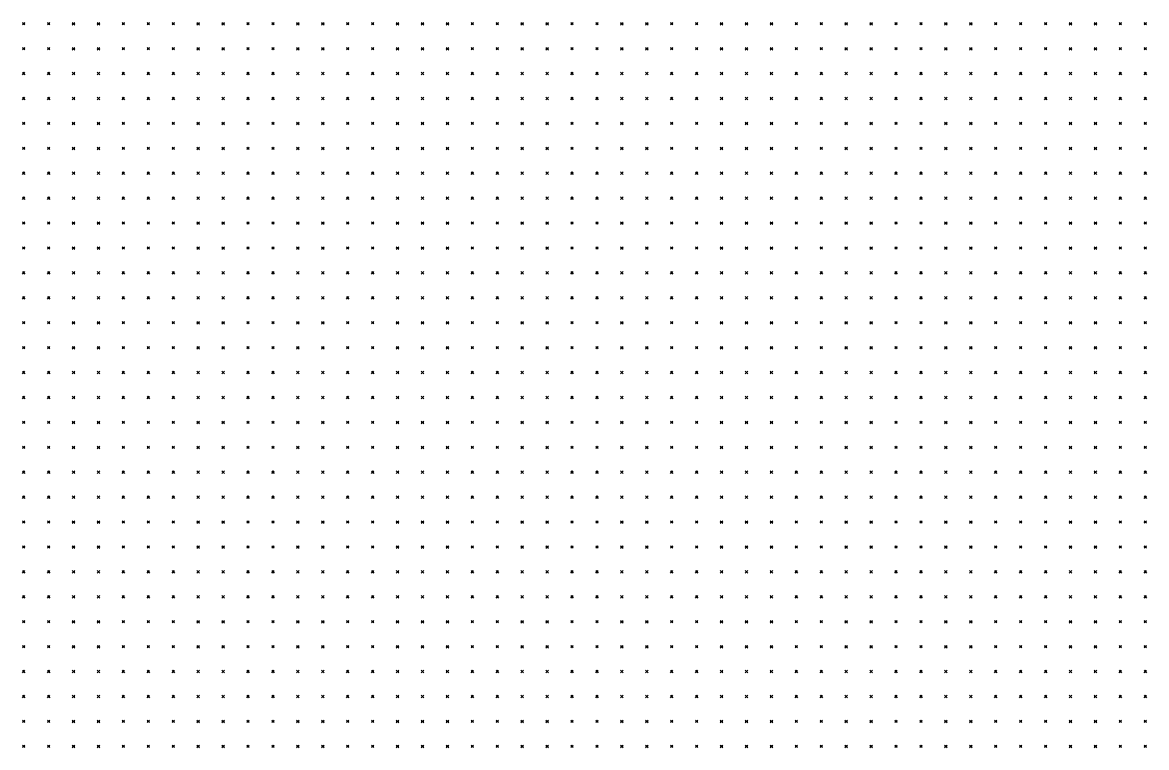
# Model space of a CAD drawing. Header units: metres. Extents: x 441556 to 446409, y 432338 to 461058.
# Drawn here: x 443820.1 to 443955.3, y 446291 to 446378.3 of the extents above; entities that cross this region are included whole.
import ezdxf

# ---------------------------------------------------------------- set-up
doc = ezdxf.new("R2010")
doc.units = ezdxf.units.M
doc.header["$MEASUREMENT"] = 0
doc.header["$PDMODE"] = 35
doc.header["$PDSIZE"] = 0.15
doc.layers.add('DTM-NOK-RevN_POINTS', color=91, linetype='Continuous')

msp = doc.modelspace()

# ---------------------------------------------------------------- linework, layer by layer
at = {"layer": 'DTM-NOK-RevN_POINTS'}
for p in [(443820.218, 446378.149, 419.275), (443823.217, 446378.149, 419.876), (443826.217, 446378.149, 420.494), (443829.216, 446378.149, 421.266), (443832.215, 446378.149, 421.895), (443835.215, 446378.149, 422.546), (443838.214, 446378.149, 422.993), (443841.213, 446378.149, 423.577), (443844.213, 446378.149, 423.983), (443847.212, 446378.149, 424.706), (443850.212, 446378.149, 425.341), (443853.211, 446378.149, 426.002), (443856.21, 446378.149, 426.528), (443859.21, 446378.149, 427.079), (443862.209, 446378.149, 427.739), (443865.208, 446378.149, 428.208), (443868.208, 446378.149, 428.601), (443871.207, 446378.149, 429.131), (443874.206, 446378.149, 429.66), (443877.206, 446378.149, 430.343), (443880.205, 446378.149, 430.995), (443883.205, 446378.149, 431.824), (443886.204, 446378.149, 432.642), (443889.203, 446378.149, 433.262), (443892.203, 446378.149, 434.058), (443895.202, 446378.149, 434.66), (443898.201, 446378.149, 434.997), (443901.201, 446378.149, 434.815), (443904.2, 446378.149, 434.221), (443907.199, 446378.149, 434.217), (443910.199, 446378.149, 434.189), (443913.198, 446378.149, 433.815), (443916.197, 446378.149, 433.076), (443919.197, 446378.149, 432.798), (443922.196, 446378.149, 432.488), (443925.196, 446378.149, 432.164), (443928.195, 446378.149, 432.197), (443931.194, 446378.149, 432.403), (443934.194, 446378.149, 432.625), (443937.193, 446378.149, 432.945), (443940.192, 446378.149, 433.531), (443943.192, 446378.149, 433.834), (443946.191, 446378.149, 434.161), (443949.19, 446378.149, 434.576), (443952.19, 446378.149, 435.113), (443955.189, 446378.149, 434.684), (443820.218, 446375.15, 420.628), (443823.217, 446375.15, 421.375), (443826.217, 446375.15, 422.017), (443829.216, 446375.15, 422.824), (443832.215, 446375.15, 423.499), (443835.215, 446375.15, 424.013), (443838.214, 446375.15, 424.537), (443841.213, 446375.15, 425.187), (443844.213, 446375.15, 425.601), (443847.212, 446375.15, 426.195), (443850.212, 446375.15, 426.894), (443853.211, 446375.15, 427.574), (443856.21, 446375.15, 428.24), (443859.21, 446375.15, 428.755), (443862.209, 446375.15, 429.288), (443865.208, 446375.15, 429.806), (443868.208, 446375.15, 430.245), (443871.207, 446375.15, 430.769), (443874.206, 446375.15, 431.116), (443877.206, 446375.15, 431.769), (443880.205, 446375.15, 432.406), (443883.205, 446375.15, 433.215), (443886.204, 446375.15, 434.182), (443889.203, 446375.15, 434.943), (443892.203, 446375.15, 435.675), (443895.202, 446375.15, 436.195), (443898.201, 446375.15, 436.421), (443901.201, 446375.15, 436.426), (443904.2, 446375.15, 436.108), (443907.199, 446375.15, 435.816), (443910.199, 446375.15, 435.736), (443913.198, 446375.15, 435.558), (443916.197, 446375.15, 434.94), (443919.197, 446375.15, 434.493), (443922.196, 446375.15, 434.112), (443925.196, 446375.15, 433.767), (443928.195, 446375.15, 433.571), (443931.194, 446375.15, 433.617), (443934.194, 446375.15, 433.793), (443937.193, 446375.15, 434.165), (443940.192, 446375.15, 434.611), (443943.192, 446375.15, 435.158), (443946.191, 446375.15, 435.533), (443949.19, 446375.15, 436.095), (443952.19, 446375.15, 436), (443955.189, 446375.15, 435.587), (443820.218, 446372.151, 422.292), (443823.217, 446372.151, 423.101), (443826.217, 446372.151, 423.635), (443829.216, 446372.151, 424.422), (443832.215, 446372.151, 425.074), (443835.215, 446372.151, 425.854), (443838.214, 446372.151, 426.429), (443841.213, 446372.151, 426.834), (443844.213, 446372.151, 427.361), (443847.212, 446372.151, 427.712), (443850.212, 446372.151, 428.522), (443853.211, 446372.151, 429.168), (443856.21, 446372.151, 429.868), (443859.21, 446372.151, 430.364), (443862.209, 446372.151, 431.149), (443865.208, 446372.151, 431.48), (443868.208, 446372.151, 431.978), (443871.207, 446372.151, 432.413), (443874.206, 446372.151, 432.651), (443877.206, 446372.151, 433.342), (443880.205, 446372.151, 433.949), (443883.205, 446372.151, 434.698), (443886.204, 446372.151, 435.721), (443889.203, 446372.151, 436.343), (443892.203, 446372.151, 437.246), (443895.202, 446372.151, 437.586), (443898.201, 446372.151, 437.985), (443901.201, 446372.151, 437.637), (443904.2, 446372.151, 437.932), (443907.199, 446372.151, 437.579), (443910.199, 446372.151, 437.317), (443913.198, 446372.151, 437.184), (443916.197, 446372.151, 436.799), (443919.197, 446372.151, 436.204), (443922.196, 446372.151, 435.677), (443925.196, 446372.151, 435.238), (443928.195, 446372.151, 434.861), (443931.194, 446372.151, 434.916), (443934.194, 446372.151, 435.076), (443937.193, 446372.151, 435.501), (443940.192, 446372.151, 435.89), (443943.192, 446372.151, 436.377), (443946.191, 446372.151, 436.791), (443949.19, 446372.151, 436.869), (443952.19, 446372.151, 436.532), (443955.189, 446372.151, 437.094), (443820.218, 446369.151, 423.8), (443823.217, 446369.151, 424.558), (443826.217, 446369.151, 425.266), (443829.216, 446369.151, 426.123), (443832.215, 446369.151, 426.752), (443835.215, 446369.151, 427.374), (443838.214, 446369.151, 427.971), (443841.213, 446369.151, 428.337), (443844.213, 446369.151, 428.893), (443847.212, 446369.151, 429.46), (443850.212, 446369.151, 430.122), (443853.211, 446369.151, 430.878), (443856.21, 446369.151, 431.574), (443859.21, 446369.151, 432.192), (443862.209, 446369.151, 432.712), (443865.208, 446369.151, 433.247), (443868.208, 446369.151, 433.671), (443871.207, 446369.151, 434.016), (443874.206, 446369.151, 434.395), (443877.206, 446369.151, 434.813), (443880.205, 446369.151, 435.348), (443883.205, 446369.151, 436.043), (443886.204, 446369.151, 436.962), (443889.203, 446369.151, 437.805), (443892.203, 446369.151, 438.408), (443895.202, 446369.151, 438.88), (443898.201, 446369.151, 439.192), (443901.201, 446369.151, 439.108), (443904.2, 446369.151, 439.261), (443907.199, 446369.151, 439.062), (443910.199, 446369.151, 438.876), (443913.198, 446369.151, 438.615), (443916.197, 446369.151, 438.301), (443919.197, 446369.151, 437.8), (443922.196, 446369.151, 437.297), (443925.196, 446369.151, 436.858), (443928.195, 446369.151, 436.425), (443931.194, 446369.151, 436.368), (443934.194, 446369.151, 436.509), (443937.193, 446369.151, 436.854), (443940.192, 446369.151, 437.189), (443943.192, 446369.151, 437.545), (443946.191, 446369.151, 437.909), (443949.19, 446369.151, 437.59), (443952.19, 446369.151, 437.888), (443955.189, 446369.151, 438.435), (443820.218, 446366.152, 425.436), (443823.217, 446366.152, 426.196), (443826.217, 446366.152, 426.827), (443829.216, 446366.152, 427.753), (443832.215, 446366.152, 428.47), (443835.215, 446366.152, 429.148), (443838.214, 446366.152, 429.602), (443841.213, 446366.152, 430.145), (443844.213, 446366.152, 430.64), (443847.212, 446366.152, 431.297), (443850.212, 446366.152, 431.898), (443853.211, 446366.152, 432.595), (443856.21, 446366.152, 433.201), (443859.21, 446366.152, 433.959), (443862.209, 446366.152, 434.514), (443865.208, 446366.152, 434.934), (443868.208, 446366.152, 435.37), (443871.207, 446366.152, 435.667), (443874.206, 446366.152, 435.997), (443877.206, 446366.152, 436.299), (443880.205, 446366.152, 436.801), (443883.205, 446366.152, 437.429), (443886.204, 446366.152, 438.229), (443889.203, 446366.152, 439.096), (443892.203, 446366.152, 439.737), (443895.202, 446366.152, 440.093), (443898.201, 446366.152, 440.524), (443901.201, 446366.152, 440.65), (443904.2, 446366.152, 440.76), (443907.199, 446366.152, 440.508), (443910.199, 446366.152, 440.342), (443913.198, 446366.152, 440.025), (443916.197, 446366.152, 439.707), (443919.197, 446366.152, 439.212), (443922.196, 446366.152, 438.717), (443925.196, 446366.152, 438.275), (443928.195, 446366.152, 437.983), (443931.194, 446366.152, 437.822), (443934.194, 446366.152, 437.928), (443937.193, 446366.152, 438.043), (443940.192, 446366.152, 438.352), (443943.192, 446366.152, 438.998), (443946.191, 446366.152, 438.701), (443949.19, 446366.152, 438.966), (443952.19, 446366.152, 439.462), (443955.189, 446366.152, 439.333), (443820.218, 446363.152, 427.004), (443823.217, 446363.152, 427.909), (443826.217, 446363.152, 428.556), (443829.216, 446363.152, 429.452), (443832.215, 446363.152, 430.042), (443835.215, 446363.152, 430.752), (443838.214, 446363.152, 431.254), (443841.213, 446363.152, 431.829), (443844.213, 446363.152, 432.303), (443847.212, 446363.152, 432.979), (443850.212, 446363.152, 433.505), (443853.211, 446363.152, 434.112), (443856.21, 446363.152, 434.878), (443859.21, 446363.152, 435.545), (443862.209, 446363.152, 436.016), (443865.208, 446363.152, 436.404), (443868.208, 446363.152, 436.854), (443871.207, 446363.152, 437.288), (443874.206, 446363.152, 437.536), (443877.206, 446363.152, 438.129), (443880.205, 446363.152, 438.468), (443883.205, 446363.152, 439.026), (443886.204, 446363.152, 439.632), (443889.203, 446363.152, 440.267), (443892.203, 446363.152, 441.068), (443895.202, 446363.152, 441.655), (443898.201, 446363.152, 441.963), (443901.201, 446363.152, 441.992), (443904.2, 446363.152, 442.051), (443907.199, 446363.152, 442.06), (443910.199, 446363.152, 441.813), (443913.198, 446363.152, 441.457), (443916.197, 446363.152, 441.196), (443919.197, 446363.152, 440.73), (443922.196, 446363.152, 440.239), (443925.196, 446363.152, 439.738), (443928.195, 446363.152, 439.492), (443931.194, 446363.152, 439.365), (443934.194, 446363.152, 439.274), (443937.193, 446363.152, 439.362), (443940.192, 446363.152, 439.756), (443943.192, 446363.152, 439.846), (443946.191, 446363.152, 439.59), (443949.19, 446363.152, 440.525), (443952.19, 446363.152, 440.57), (443955.189, 446363.152, 440.234), (443820.218, 446360.153, 428.665), (443823.217, 446360.153, 429.516), (443826.217, 446360.153, 430.181), (443829.216, 446360.153, 431.024), (443832.215, 446360.153, 431.753), (443835.215, 446360.153, 432.436), (443838.214, 446360.153, 432.991), (443841.213, 446360.153, 433.526), (443844.213, 446360.153, 433.911), (443847.212, 446360.153, 434.582), (443850.212, 446360.153, 435.157), (443853.211, 446360.153, 435.844), (443856.21, 446360.153, 436.603), (443859.21, 446360.153, 437.218), (443862.209, 446360.153, 437.785), (443865.208, 446360.153, 438.099), (443868.208, 446360.153, 438.442), (443871.207, 446360.153, 438.725), (443874.206, 446360.153, 439.125), (443877.206, 446360.153, 439.517), (443880.205, 446360.153, 439.803), (443883.205, 446360.153, 440.346), (443886.204, 446360.153, 440.923), (443889.203, 446360.153, 441.649), (443892.203, 446360.153, 442.269), (443895.202, 446360.153, 442.933), (443898.201, 446360.153, 443.194), (443901.201, 446360.153, 443.456), (443904.2, 446360.153, 443.489), (443907.199, 446360.153, 443.421), (443910.199, 446360.153, 443.342), (443913.198, 446360.153, 442.932), (443916.197, 446360.153, 442.48), (443919.197, 446360.153, 442.037), (443922.196, 446360.153, 441.575), (443925.196, 446360.153, 441.127), (443928.195, 446360.153, 440.939), (443931.194, 446360.153, 440.732), (443934.194, 446360.153, 440.655), (443937.193, 446360.153, 440.793), (443940.192, 446360.153, 440.717), (443943.192, 446360.153, 440.516), (443946.191, 446360.153, 441.057), (443949.19, 446360.153, 441.476), (443952.19, 446360.153, 441.329), (443955.189, 446360.153, 440.813), (443820.218, 446357.154, 430.344), (443823.217, 446357.154, 431.046), (443826.217, 446357.154, 431.934), (443829.216, 446357.154, 432.725), (443832.215, 446357.154, 433.427), (443835.215, 446357.154, 434.186), (443838.214, 446357.154, 434.849), (443841.213, 446357.154, 435.196), (443844.213, 446357.154, 435.75), (443847.212, 446357.154, 436.353), (443850.212, 446357.154, 436.932), (443853.211, 446357.154, 437.679), (443856.21, 446357.154, 438.436), (443859.21, 446357.154, 439.036), (443862.209, 446357.154, 439.714), (443865.208, 446357.154, 439.967), (443868.208, 446357.154, 440.21), (443871.207, 446357.154, 440.613), (443874.206, 446357.154, 440.933), (443877.206, 446357.154, 440.973), (443880.205, 446357.154, 441.301), (443883.205, 446357.154, 441.871), (443886.204, 446357.154, 442.438), (443889.203, 446357.154, 443.136), (443892.203, 446357.154, 443.859), (443895.202, 446357.154, 444.262), (443898.201, 446357.154, 444.451), (443901.201, 446357.154, 444.903), (443904.2, 446357.154, 445.133), (443907.199, 446357.154, 444.991), (443910.199, 446357.154, 444.799), (443913.198, 446357.154, 444.469), (443916.197, 446357.154, 443.987), (443919.197, 446357.154, 443.414), (443922.196, 446357.154, 443.041), (443925.196, 446357.154, 442.8), (443928.195, 446357.154, 442.448), (443931.194, 446357.154, 442.269), (443934.194, 446357.154, 442.341), (443937.193, 446357.154, 442.159), (443940.192, 446357.154, 441.722), (443943.192, 446357.154, 442.392), (443946.191, 446357.154, 442.515), (443949.19, 446357.154, 442.642), (443952.19, 446357.154, 442.318), (443955.189, 446357.154, 441.668), (443820.218, 446354.154, 431.797), (443823.217, 446354.154, 432.684), (443826.217, 446354.154, 433.627), (443829.216, 446354.154, 434.442), (443832.215, 446354.154, 435.281), (443835.215, 446354.154, 435.931), (443838.214, 446354.154, 436.517), (443841.213, 446354.154, 437.022), (443844.213, 446354.154, 437.531), (443847.212, 446354.154, 438.077), (443850.212, 446354.154, 438.779), (443853.211, 446354.154, 439.34), (443856.21, 446354.154, 440.019), (443859.21, 446354.154, 440.564), (443862.209, 446354.154, 441.094), (443865.208, 446354.154, 441.473), (443868.208, 446354.154, 441.788), (443871.207, 446354.154, 442.063), (443874.206, 446354.154, 442.23), (443877.206, 446354.154, 442.497), (443880.205, 446354.154, 442.854), (443883.205, 446354.154, 443.295), (443886.204, 446354.154, 444.004), (443889.203, 446354.154, 444.685), (443892.203, 446354.154, 445.268), (443895.202, 446354.154, 445.749), (443898.201, 446354.154, 446.113), (443901.201, 446354.154, 446.315), (443904.2, 446354.154, 446.335), (443907.199, 446354.154, 446.242), (443910.199, 446354.154, 446.195), (443913.198, 446354.154, 445.822), (443916.197, 446354.154, 445.408), (443919.197, 446354.154, 444.945), (443922.196, 446354.154, 444.697), (443925.196, 446354.154, 444.315), (443928.195, 446354.154, 444.156), (443931.194, 446354.154, 443.751), (443934.194, 446354.154, 443.281), (443937.193, 446354.154, 443.001), (443940.192, 446354.154, 443.432), (443943.192, 446354.154, 443.756), (443946.191, 446354.154, 443.894), (443949.19, 446354.154, 443.751), (443952.19, 446354.154, 443.09), (443955.189, 446354.154, 442.268), (443820.218, 446351.155, 433.228), (443823.217, 446351.155, 434.355), (443826.217, 446351.155, 435.303), (443829.216, 446351.155, 436.281), (443832.215, 446351.155, 437.149), (443835.215, 446351.155, 437.65), (443838.214, 446351.155, 438.278), (443841.213, 446351.155, 438.837), (443844.213, 446351.155, 439.467), (443847.212, 446351.155, 439.932), (443850.212, 446351.155, 440.526), (443853.211, 446351.155, 440.977), (443856.21, 446351.155, 441.71), (443859.21, 446351.155, 442.292), (443862.209, 446351.155, 442.63), (443865.208, 446351.155, 443.176), (443868.208, 446351.155, 443.414), (443871.207, 446351.155, 443.733), (443874.206, 446351.155, 443.811), (443877.206, 446351.155, 444.115), (443880.205, 446351.155, 444.458), (443883.205, 446351.155, 444.811), (443886.204, 446351.155, 445.681), (443889.203, 446351.155, 446.21), (443892.203, 446351.155, 446.589), (443895.202, 446351.155, 447.079), (443898.201, 446351.155, 447.604), (443901.201, 446351.155, 447.805), (443904.2, 446351.155, 447.803), (443907.199, 446351.155, 447.785), (443910.199, 446351.155, 447.595), (443913.198, 446351.155, 447.442), (443916.197, 446351.155, 447.109), (443919.197, 446351.155, 446.704), (443922.196, 446351.155, 446.14), (443925.196, 446351.155, 445.577), (443928.195, 446351.155, 444.854), (443931.194, 446351.155, 444.388), (443934.194, 446351.155, 444.476), (443937.193, 446351.155, 444.872), (443940.192, 446351.155, 445.123), (443943.192, 446351.155, 445.219), (443946.191, 446351.155, 445.048), (443949.19, 446351.155, 444.44), (443952.19, 446351.155, 443.856), (443955.189, 446351.155, 442.902), (443820.218, 446348.156, 434.6), (443823.217, 446348.156, 435.822), (443826.217, 446348.156, 436.886), (443829.216, 446348.156, 437.805), (443832.215, 446348.156, 438.765), (443835.215, 446348.156, 439.315), (443838.214, 446348.156, 439.929), (443841.213, 446348.156, 440.613), (443844.213, 446348.156, 441.167), (443847.212, 446348.156, 441.697), (443850.212, 446348.156, 442.096), (443853.211, 446348.156, 442.669), (443856.21, 446348.156, 443.211), (443859.21, 446348.156, 443.847), (443862.209, 446348.156, 444.33), (443865.208, 446348.156, 444.754), (443868.208, 446348.156, 444.913), (443871.207, 446348.156, 445.198), (443874.206, 446348.156, 445.295), (443877.206, 446348.156, 445.526), (443880.205, 446348.156, 445.835), (443883.205, 446348.156, 446.435), (443886.204, 446348.156, 447.013), (443889.203, 446348.156, 447.613), (443892.203, 446348.156, 448.023), (443895.202, 446348.156, 448.496), (443898.201, 446348.156, 448.946), (443901.201, 446348.156, 449.142), (443904.2, 446348.156, 449.287), (443907.199, 446348.156, 449.316), (443910.199, 446348.156, 449.03), (443913.198, 446348.156, 448.803), (443916.197, 446348.156, 448.123), (443919.197, 446348.156, 447.423), (443922.196, 446348.156, 446.92), (443925.196, 446348.156, 446.735), (443928.195, 446348.156, 446.42), (443931.194, 446348.156, 446.599), (443934.194, 446348.156, 446.705), (443937.193, 446348.156, 446.64), (443940.192, 446348.156, 446.609), (443943.192, 446348.156, 446.505), (443946.191, 446348.156, 445.987), (443949.19, 446348.156, 445.488), (443952.19, 446348.156, 444.689), (443955.189, 446348.156, 443.643), (443820.218, 446345.156, 435.915), (443823.217, 446345.156, 437.189), (443826.217, 446345.156, 438.271), (443829.216, 446345.156, 439.254), (443832.215, 446345.156, 440.104), (443835.215, 446345.156, 441.107), (443838.214, 446345.156, 441.691), (443841.213, 446345.156, 442.326), (443844.213, 446345.156, 442.821), (443847.212, 446345.156, 443.233), (443850.212, 446345.156, 443.62), (443853.211, 446345.156, 444.1), (443856.21, 446345.156, 444.685), (443859.21, 446345.156, 445.253), (443862.209, 446345.156, 445.807), (443865.208, 446345.156, 446.141), (443868.208, 446345.156, 446.265), (443871.207, 446345.156, 446.556), (443874.206, 446345.156, 446.648), (443877.206, 446345.156, 446.867), (443880.205, 446345.156, 447.33), (443883.205, 446345.156, 447.925), (443886.204, 446345.156, 448.363), (443889.203, 446345.156, 448.854), (443892.203, 446345.156, 449.319), (443895.202, 446345.156, 449.961), (443898.201, 446345.156, 450.162), (443901.201, 446345.156, 450.654), (443904.2, 446345.156, 450.841), (443907.199, 446345.156, 450.424), (443910.199, 446345.156, 450.003), (443913.198, 446345.156, 449.725), (443916.197, 446345.156, 449.671), (443919.197, 446345.156, 449.518), (443922.196, 446345.156, 449.089), (443925.196, 446345.156, 449.075), (443928.195, 446345.156, 448.64), (443931.194, 446345.156, 448.586), (443934.194, 446345.156, 448.436), (443937.193, 446345.156, 448.27), (443940.192, 446345.156, 448.058), (443943.192, 446345.156, 447.827), (443946.191, 446345.156, 447.132), (443949.19, 446345.156, 446.695), (443952.19, 446345.156, 445.593), (443955.189, 446345.156, 443.976), (443820.218, 446342.157, 437.208), (443823.217, 446342.157, 438.436), (443826.217, 446342.157, 439.726), (443829.216, 446342.157, 440.884), (443832.215, 446342.157, 441.637), (443835.215, 446342.157, 442.471), (443838.214, 446342.157, 443.378), (443841.213, 446342.157, 443.988), (443844.213, 446342.157, 444.406), (443847.212, 446342.157, 444.887), (443850.212, 446342.157, 445.21), (443853.211, 446342.157, 445.746), (443856.21, 446342.157, 446.301), (443859.21, 446342.157, 446.738), (443862.209, 446342.157, 447.174), (443865.208, 446342.157, 447.475), (443868.208, 446342.157, 447.787), (443871.207, 446342.157, 447.997), (443874.206, 446342.157, 448.02), (443877.206, 446342.157, 448.439), (443880.205, 446342.157, 448.793), (443883.205, 446342.157, 449.27), (443886.204, 446342.157, 449.863), (443889.203, 446342.157, 450.272), (443892.203, 446342.157, 450.831), (443895.202, 446342.157, 451.23), (443898.201, 446342.157, 451.678), (443901.201, 446342.157, 451.905), (443904.2, 446342.157, 451.575), (443907.199, 446342.157, 451.403), (443910.199, 446342.157, 451.904), (443913.198, 446342.157, 451.743), (443916.197, 446342.157, 451.504), (443919.197, 446342.157, 451.145), (443922.196, 446342.157, 450.816), (443925.196, 446342.157, 450.588), (443928.195, 446342.157, 450.346), (443931.194, 446342.157, 450.264), (443934.194, 446342.157, 450.089), (443937.193, 446342.157, 449.72), (443940.192, 446342.157, 449.506), (443943.192, 446342.157, 449.013), (443946.191, 446342.157, 448.185), (443949.19, 446342.157, 447.483), (443952.19, 446342.157, 446.43), (443955.189, 446342.157, 444.665), (443820.218, 446339.158, 438.186), (443823.217, 446339.158, 439.45), (443826.217, 446339.158, 440.893), (443829.216, 446339.158, 442.132), (443832.215, 446339.158, 443.063), (443835.215, 446339.158, 444.058), (443838.214, 446339.158, 444.818), (443841.213, 446339.158, 445.368), (443844.213, 446339.158, 445.886), (443847.212, 446339.158, 446.408), (443850.212, 446339.158, 446.834), (443853.211, 446339.158, 447.258), (443856.21, 446339.158, 447.811), (443859.21, 446339.158, 448.133), (443862.209, 446339.158, 448.525), (443865.208, 446339.158, 448.816), (443868.208, 446339.158, 449.087), (443871.207, 446339.158, 449.375), (443874.206, 446339.158, 449.606), (443877.206, 446339.158, 449.815), (443880.205, 446339.158, 450.226), (443883.205, 446339.158, 450.701), (443886.204, 446339.158, 451.31), (443889.203, 446339.158, 451.697), (443892.203, 446339.158, 452.322), (443895.202, 446339.158, 452.735), (443898.201, 446339.158, 452.767), (443901.201, 446339.158, 452.745), (443904.2, 446339.158, 453.095), (443907.199, 446339.158, 453.427), (443910.199, 446339.158, 453.487), (443913.198, 446339.158, 453.316), (443916.197, 446339.158, 452.952), (443919.197, 446339.158, 452.661), (443922.196, 446339.158, 452.405), (443925.196, 446339.158, 452.006), (443928.195, 446339.158, 451.811), (443931.194, 446339.158, 451.517), (443934.194, 446339.158, 451.367), (443937.193, 446339.158, 451.087), (443940.192, 446339.158, 450.625), (443943.192, 446339.158, 449.693), (443946.191, 446339.158, 449.114), (443949.19, 446339.158, 448.037), (443952.19, 446339.158, 446.78), (443955.189, 446339.158, 444.906), (443820.218, 446336.158, 439.653), (443823.217, 446336.158, 440.894), (443826.217, 446336.158, 442.199), (443829.216, 446336.158, 443.477), (443832.215, 446336.158, 444.381), (443835.215, 446336.158, 445.435), (443838.214, 446336.158, 446.307), (443841.213, 446336.158, 446.901), (443844.213, 446336.158, 447.475), (443847.212, 446336.158, 447.975), (443850.212, 446336.158, 448.517), (443853.211, 446336.158, 448.859), (443856.21, 446336.158, 449.456), (443859.21, 446336.158, 449.709), (443862.209, 446336.158, 449.95), (443865.208, 446336.158, 450.256), (443868.208, 446336.158, 450.51), (443871.207, 446336.158, 450.856), (443874.206, 446336.158, 451.2), (443877.206, 446336.158, 451.237), (443880.205, 446336.158, 451.775), (443883.205, 446336.158, 452.327), (443886.204, 446336.158, 452.852), (443889.203, 446336.158, 453.345), (443892.203, 446336.158, 453.956), (443895.202, 446336.158, 453.932), (443898.201, 446336.158, 453.85), (443901.201, 446336.158, 454.431), (443904.2, 446336.158, 454.671), (443907.199, 446336.158, 454.699), (443910.199, 446336.158, 454.428), (443913.198, 446336.158, 454.603), (443916.197, 446336.158, 454.4), (443919.197, 446336.158, 454.013), (443922.196, 446336.158, 453.802), (443925.196, 446336.158, 453.449), (443928.195, 446336.158, 453.216), (443931.194, 446336.158, 452.961), (443934.194, 446336.158, 452.631), (443937.193, 446336.158, 451.987), (443940.192, 446336.158, 450.979), (443943.192, 446336.158, 450.38), (443946.191, 446336.158, 449.526), (443949.19, 446336.158, 448.06), (443952.19, 446336.158, 446.751), (443955.189, 446336.158, 445.093), (443820.218, 446333.159, 440.624), (443823.217, 446333.159, 441.992), (443826.217, 446333.159, 443.28), (443829.216, 446333.159, 444.598), (443832.215, 446333.159, 445.575), (443835.215, 446333.159, 446.553), (443838.214, 446333.159, 447.499), (443841.213, 446333.159, 448.232), (443844.213, 446333.159, 448.924), (443847.212, 446333.159, 449.49), (443850.212, 446333.159, 449.88), (443853.211, 446333.159, 450.218), (443856.21, 446333.159, 450.578), (443859.21, 446333.159, 450.842), (443862.209, 446333.159, 451.3), (443865.208, 446333.159, 451.574), (443868.208, 446333.159, 451.96), (443871.207, 446333.159, 452.221), (443874.206, 446333.159, 452.61), (443877.206, 446333.159, 452.939), (443880.205, 446333.159, 453.214), (443883.205, 446333.159, 453.603), (443886.204, 446333.159, 454.2), (443889.203, 446333.159, 454.768), (443892.203, 446333.159, 454.834), (443895.202, 446333.159, 454.965), (443898.201, 446333.159, 455.561), (443901.201, 446333.159, 455.864), (443904.2, 446333.159, 456.004), (443907.199, 446333.159, 456.001), (443910.199, 446333.159, 455.746), (443913.198, 446333.159, 455.815), (443916.197, 446333.159, 455.608), (443919.197, 446333.159, 455.263), (443922.196, 446333.159, 454.97), (443925.196, 446333.159, 454.595), (443928.195, 446333.159, 454.47), (443931.194, 446333.159, 454.024), (443934.194, 446333.159, 453.242), (443937.193, 446333.159, 452.293), (443940.192, 446333.159, 451.569), (443943.192, 446333.159, 450.746), (443946.191, 446333.159, 449.542), (443949.19, 446333.159, 448.333), (443952.19, 446333.159, 446.83), (443955.189, 446333.159, 445.147), (443820.218, 446330.16, 441.932), (443823.217, 446330.16, 443.142), (443826.217, 446330.16, 444.467), (443829.216, 446330.16, 445.779), (443832.215, 446330.16, 446.916), (443835.215, 446330.16, 447.922), (443838.214, 446330.16, 448.984), (443841.213, 446330.16, 449.655), (443844.213, 446330.16, 450.28), (443847.212, 446330.16, 450.943), (443850.212, 446330.16, 451.361), (443853.211, 446330.16, 451.857), (443856.21, 446330.16, 452.118), (443859.21, 446330.16, 452.349), (443862.209, 446330.16, 452.691), (443865.208, 446330.16, 452.945), (443868.208, 446330.16, 453.374), (443871.207, 446330.16, 453.742), (443874.206, 446330.16, 453.974), (443877.206, 446330.16, 454.294), (443880.205, 446330.16, 454.702), (443883.205, 446330.16, 455.178), (443886.204, 446330.16, 455.722), (443889.203, 446330.16, 455.63), (443892.203, 446330.16, 455.851), (443895.202, 446330.16, 456.751), (443898.201, 446330.16, 456.828), (443901.201, 446330.16, 457.008), (443904.2, 446330.16, 457.282), (443907.199, 446330.16, 457.456), (443910.199, 446330.16, 457.407), (443913.198, 446330.16, 456.958), (443916.197, 446330.16, 456.897), (443919.197, 446330.16, 456.325), (443922.196, 446330.16, 455.756), (443925.196, 446330.16, 455.478), (443928.195, 446330.16, 454.987), (443931.194, 446330.16, 454.303), (443934.194, 446330.16, 453.545), (443937.193, 446330.16, 452.883), (443940.192, 446330.16, 451.88), (443943.192, 446330.16, 450.548), (443946.191, 446330.16, 449.431), (443949.19, 446330.16, 448.276), (443952.19, 446330.16, 446.674), (443955.189, 446330.16, 445.145), (443820.218, 446327.16, 443.024), (443823.217, 446327.16, 444.213), (443826.217, 446327.16, 445.603), (443829.216, 446327.16, 446.957), (443832.215, 446327.16, 448.239), (443835.215, 446327.16, 449.241), (443838.214, 446327.16, 450.178), (443841.213, 446327.16, 451.078), (443844.213, 446327.16, 451.724), (443847.212, 446327.16, 452.299), (443850.212, 446327.16, 452.755), (443853.211, 446327.16, 453.078), (443856.21, 446327.16, 453.429), (443859.21, 446327.16, 453.652), (443862.209, 446327.16, 453.902), (443865.208, 446327.16, 454.237), (443868.208, 446327.16, 454.627), (443871.207, 446327.16, 454.973), (443874.206, 446327.16, 455.331), (443877.206, 446327.16, 455.616), (443880.205, 446327.16, 456.165), (443883.205, 446327.16, 456.642), (443886.204, 446327.16, 456.626), (443889.203, 446327.16, 456.909), (443892.203, 446327.16, 457.716), (443895.202, 446327.16, 458.038), (443898.201, 446327.16, 458.235), (443901.201, 446327.16, 458.354), (443904.2, 446327.16, 458.311), (443907.199, 446327.16, 458.252), (443910.199, 446327.16, 458.283), (443913.198, 446327.16, 457.916), (443916.197, 446327.16, 457.76), (443919.197, 446327.16, 457.094), (443922.196, 446327.16, 456.262), (443925.196, 446327.16, 455.628), (443928.195, 446327.16, 455.072), (443931.194, 446327.16, 454.527), (443934.194, 446327.16, 453.725), (443937.193, 446327.16, 452.999), (443940.192, 446327.16, 451.775), (443943.192, 446327.16, 450.469), (443946.191, 446327.16, 449.193), (443949.19, 446327.16, 447.911), (443952.19, 446327.16, 446.271), (443955.189, 446327.16, 444.577), (443820.218, 446324.161, 444.18), (443823.217, 446324.161, 445.387), (443826.217, 446324.161, 446.815), (443829.216, 446324.161, 448.225), (443832.215, 446324.161, 449.345), (443835.215, 446324.161, 450.38), (443838.214, 446324.161, 451.594), (443841.213, 446324.161, 452.435), (443844.213, 446324.161, 453.157), (443847.212, 446324.161, 453.582), (443850.212, 446324.161, 454.089), (443853.211, 446324.161, 454.507), (443856.21, 446324.161, 454.902), (443859.21, 446324.161, 455.103), (443862.209, 446324.161, 455.378), (443865.208, 446324.161, 455.948), (443868.208, 446324.161, 456.153), (443871.207, 446324.161, 456.351), (443874.206, 446324.161, 456.745), (443877.206, 446324.161, 457.392), (443880.205, 446324.161, 457.718), (443883.205, 446324.161, 457.529), (443886.204, 446324.161, 457.912), (443889.203, 446324.161, 458.736), (443892.203, 446324.161, 459.188), (443895.202, 446324.161, 459.406), (443898.201, 446324.161, 459.644), (443901.201, 446324.161, 459.505), (443904.2, 446324.161, 459.568), (443907.199, 446324.161, 459.078), (443910.199, 446324.161, 458.613), (443913.198, 446324.161, 458.365), (443916.197, 446324.161, 458.059), (443919.197, 446324.161, 457.431), (443922.196, 446324.161, 457.019), (443925.196, 446324.161, 456.05), (443928.195, 446324.161, 455.064), (443931.194, 446324.161, 454.304), (443934.194, 446324.161, 453.502), (443937.193, 446324.161, 452.716), (443940.192, 446324.161, 451.269), (443943.192, 446324.161, 450.092), (443946.191, 446324.161, 448.928), (443949.19, 446324.161, 447.607), (443952.19, 446324.161, 445.732), (443955.189, 446324.161, 444.03), (443820.218, 446321.161, 445.109), (443823.217, 446321.161, 446.429), (443826.217, 446321.161, 447.915), (443829.216, 446321.161, 449.365), (443832.215, 446321.161, 450.632), (443835.215, 446321.161, 451.744), (443838.214, 446321.161, 452.925), (443841.213, 446321.161, 453.645), (443844.213, 446321.161, 454.347), (443847.212, 446321.161, 455.034), (443850.212, 446321.161, 455.544), (443853.211, 446321.161, 455.971), (443856.21, 446321.161, 456.277), (443859.21, 446321.161, 456.471), (443862.209, 446321.161, 456.882), (443865.208, 446321.161, 457.338), (443868.208, 446321.161, 457.615), (443871.207, 446321.161, 457.789), (443874.206, 446321.161, 458.422), (443877.206, 446321.161, 458.813), (443880.205, 446321.161, 458.695), (443883.205, 446321.161, 458.9), (443886.204, 446321.161, 459.56), (443889.203, 446321.161, 459.973), (443892.203, 446321.161, 460.518), (443895.202, 446321.161, 460.623), (443898.201, 446321.161, 460.529), (443901.201, 446321.161, 460.349), (443904.2, 446321.161, 460.203), (443907.199, 446321.161, 459.767), (443910.199, 446321.161, 459.187), (443913.198, 446321.161, 458.76), (443916.197, 446321.161, 458.339), (443919.197, 446321.161, 457.551), (443922.196, 446321.161, 456.695), (443925.196, 446321.161, 455.783), (443928.195, 446321.161, 454.939), (443931.194, 446321.161, 454.117), (443934.194, 446321.161, 453.144), (443937.193, 446321.161, 452.273), (443940.192, 446321.161, 450.695), (443943.192, 446321.161, 449.571), (443946.191, 446321.161, 448.309), (443949.19, 446321.161, 446.895), (443952.19, 446321.161, 445.096), (443955.189, 446321.161, 443.405), (443820.218, 446318.162, 446.175), (443823.217, 446318.162, 447.643), (443826.217, 446318.162, 448.925), (443829.216, 446318.162, 450.549), (443832.215, 446318.162, 451.758), (443835.215, 446318.162, 452.88), (443838.214, 446318.162, 453.871), (443841.213, 446318.162, 454.798), (443844.213, 446318.162, 455.677), (443847.212, 446318.162, 456.267), (443850.212, 446318.162, 456.766), (443853.211, 446318.162, 457.322), (443856.21, 446318.162, 457.589), (443859.21, 446318.162, 457.887), (443862.209, 446318.162, 458.21), (443865.208, 446318.162, 458.694), (443868.208, 446318.162, 458.94), (443871.207, 446318.162, 459.39), (443874.206, 446318.162, 459.85), (443877.206, 446318.162, 459.57), (443880.205, 446318.162, 460.026), (443883.205, 446318.162, 460.746), (443886.204, 446318.162, 460.793), (443889.203, 446318.162, 461.276), (443892.203, 446318.162, 461.556), (443895.202, 446318.162, 461.486), (443898.201, 446318.162, 461.175), (443901.201, 446318.162, 460.991), (443904.2, 446318.162, 460.598), (443907.199, 446318.162, 460.05), (443910.199, 446318.162, 459.443), (443913.198, 446318.162, 458.851), (443916.197, 446318.162, 458.186), (443919.197, 446318.162, 457.398), (443922.196, 446318.162, 456.517), (443925.196, 446318.162, 455.481), (443928.195, 446318.162, 454.624), (443931.194, 446318.162, 453.604), (443934.194, 446318.162, 452.762), (443937.193, 446318.162, 451.767), (443940.192, 446318.162, 449.945), (443943.192, 446318.162, 448.881), (443946.191, 446318.162, 447.711), (443949.19, 446318.162, 446.32), (443952.19, 446318.162, 444.426), (443955.189, 446318.162, 442.609), (443820.218, 446315.163, 447.129), (443823.217, 446315.163, 448.558), (443826.217, 446315.163, 450.206), (443829.216, 446315.163, 451.678), (443832.215, 446315.163, 452.878), (443835.215, 446315.163, 454.028), (443838.214, 446315.163, 454.983), (443841.213, 446315.163, 456.035), (443844.213, 446315.163, 456.826), (443847.212, 446315.163, 457.509), (443850.212, 446315.163, 457.984), (443853.211, 446315.163, 458.48), (443856.21, 446315.163, 459.228), (443859.21, 446315.163, 459.783), (443862.209, 446315.163, 459.861), (443865.208, 446315.163, 460.114), (443868.208, 446315.163, 460.704), (443871.207, 446315.163, 460.895), (443874.206, 446315.163, 460.676), (443877.206, 446315.163, 461.47), (443880.205, 446315.163, 461.902), (443883.205, 446315.163, 462.098), (443886.204, 446315.163, 462.177), (443889.203, 446315.163, 462.28), (443892.203, 446315.163, 462.159), (443895.202, 446315.163, 462.027), (443898.201, 446315.163, 461.79), (443901.201, 446315.163, 461.431), (443904.2, 446315.163, 460.703), (443907.199, 446315.163, 460.078), (443910.199, 446315.163, 459.514), (443913.198, 446315.163, 458.753), (443916.197, 446315.163, 458.031), (443919.197, 446315.163, 457.169), (443922.196, 446315.163, 456.227), (443925.196, 446315.163, 455.143), (443928.195, 446315.163, 454.186), (443931.194, 446315.163, 453.155), (443934.194, 446315.163, 452.33), (443937.193, 446315.163, 451.111), (443940.192, 446315.163, 449.426), (443943.192, 446315.163, 448.352), (443946.191, 446315.163, 446.939), (443949.19, 446315.163, 445.505), (443952.19, 446315.163, 443.676), (443955.189, 446315.163, 441.987), (443820.218, 446312.163, 448.183), (443823.217, 446312.163, 449.549), (443826.217, 446312.163, 451.035), (443829.216, 446312.163, 452.528), (443832.215, 446312.163, 453.829), (443835.215, 446312.163, 454.932), (443838.214, 446312.163, 456.07), (443841.213, 446312.163, 457.019), (443844.213, 446312.163, 457.999), (443847.212, 446312.163, 458.649), (443850.212, 446312.163, 459.252), (443853.211, 446312.163, 459.72), (443856.21, 446312.163, 460.566), (443859.21, 446312.163, 461.084), (443862.209, 446312.163, 461.385), (443865.208, 446312.163, 461.746), (443868.208, 446312.163, 461.807), (443871.207, 446312.163, 461.431), (443874.206, 446312.163, 462.317), (443877.206, 446312.163, 462.871), (443880.205, 446312.163, 463.13), (443883.205, 446312.163, 463.18), (443886.204, 446312.163, 463.191), (443889.203, 446312.163, 463.043), (443892.203, 446312.163, 462.941), (443895.202, 446312.163, 462.772), (443898.201, 446312.163, 462.425), (443901.201, 446312.163, 461.453), (443904.2, 446312.163, 460.733), (443907.199, 446312.163, 460.062), (443910.199, 446312.163, 459.647), (443913.198, 446312.163, 458.682), (443916.197, 446312.163, 457.763), (443919.197, 446312.163, 456.838), (443922.196, 446312.163, 455.853), (443925.196, 446312.163, 454.701), (443928.195, 446312.163, 453.695), (443931.194, 446312.163, 452.709), (443934.194, 446312.163, 451.759), (443937.193, 446312.163, 450.136), (443940.192, 446312.163, 448.734), (443943.192, 446312.163, 447.598), (443946.191, 446312.163, 445.98), (443949.19, 446312.163, 444.463), (443952.19, 446312.163, 442.849), (443955.189, 446312.163, 441.172), (443820.218, 446309.164, 449.525), (443823.217, 446309.164, 450.784), (443826.217, 446309.164, 452.18), (443829.216, 446309.164, 453.492), (443832.215, 446309.164, 454.824), (443835.215, 446309.164, 456.231), (443838.214, 446309.164, 457.395), (443841.213, 446309.164, 458.27), (443844.213, 446309.164, 459.089), (443847.212, 446309.164, 459.802), (443850.212, 446309.164, 460.404), (443853.211, 446309.164, 460.969), (443856.21, 446309.164, 461.549), (443859.21, 446309.164, 462.287), (443862.209, 446309.164, 462.755), (443865.208, 446309.164, 462.911), (443868.208, 446309.164, 462.669), (443871.207, 446309.164, 463.337), (443874.206, 446309.164, 463.851), (443877.206, 446309.164, 463.989), (443880.205, 446309.164, 464.046), (443883.205, 446309.164, 464.023), (443886.204, 446309.164, 464.025), (443889.203, 446309.164, 464.099), (443892.203, 446309.164, 463.746), (443895.202, 446309.164, 463.104), (443898.201, 446309.164, 462.679), (443901.201, 446309.164, 461.762), (443904.2, 446309.164, 460.59), (443907.199, 446309.164, 459.829), (443910.199, 446309.164, 459.269), (443913.198, 446309.164, 458.477), (443916.197, 446309.164, 457.442), (443919.197, 446309.164, 456.407), (443922.196, 446309.164, 455.267), (443925.196, 446309.164, 454.094), (443928.195, 446309.164, 453.135), (443931.194, 446309.164, 452.27), (443934.194, 446309.164, 450.858), (443937.193, 446309.164, 449.185), (443940.192, 446309.164, 448.005), (443943.192, 446309.164, 446.624), (443946.191, 446309.164, 444.99), (443949.19, 446309.164, 443.421), (443952.19, 446309.164, 441.92), (443955.189, 446309.164, 440.278), (443820.218, 446306.165, 450.757), (443823.217, 446306.165, 451.893), (443826.217, 446306.165, 453.254), (443829.216, 446306.165, 454.583), (443832.215, 446306.165, 455.914), (443835.215, 446306.165, 457.382), (443838.214, 446306.165, 458.803), (443841.213, 446306.165, 459.663), (443844.213, 446306.165, 460.193), (443847.212, 446306.165, 460.891), (443850.212, 446306.165, 461.478), (443853.211, 446306.165, 462.202), (443856.21, 446306.165, 462.839), (443859.21, 446306.165, 463.655), (443862.209, 446306.165, 463.748), (443865.208, 446306.165, 463.402), (443868.208, 446306.165, 464.384), (443871.207, 446306.165, 464.922), (443874.206, 446306.165, 464.826), (443877.206, 446306.165, 464.867), (443880.205, 446306.165, 464.875), (443883.205, 446306.165, 464.889), (443886.204, 446306.165, 464.933), (443889.203, 446306.165, 464.625), (443892.203, 446306.165, 464.063), (443895.202, 446306.165, 463.561), (443898.201, 446306.165, 462.797), (443901.201, 446306.165, 461.912), (443904.2, 446306.165, 460.678), (443907.199, 446306.165, 459.737), (443910.199, 446306.165, 459.07), (443913.198, 446306.165, 458.262), (443916.197, 446306.165, 457.06), (443919.197, 446306.165, 455.935), (443922.196, 446306.165, 454.772), (443925.196, 446306.165, 453.668), (443928.195, 446306.165, 452.629), (443931.194, 446306.165, 451.515), (443934.194, 446306.165, 449.792), (443937.193, 446306.165, 448.279), (443940.192, 446306.165, 447.202), (443943.192, 446306.165, 445.692), (443946.191, 446306.165, 444.175), (443949.19, 446306.165, 442.759), (443952.19, 446306.165, 441.368), (443955.189, 446306.165, 439.845), (443820.218, 446303.165, 451.738), (443823.217, 446303.165, 453.033), (443826.217, 446303.165, 454.21), (443829.216, 446303.165, 455.546), (443832.215, 446303.165, 456.851), (443835.215, 446303.165, 458.496), (443838.214, 446303.165, 459.689), (443841.213, 446303.165, 460.522), (443844.213, 446303.165, 461.172), (443847.212, 446303.165, 461.949), (443850.212, 446303.165, 462.619), (443853.211, 446303.165, 463.229), (443856.21, 446303.165, 464.217), (443859.21, 446303.165, 464.703), (443862.209, 446303.165, 464.598), (443865.208, 446303.165, 465.484), (443868.208, 446303.165, 465.842), (443871.207, 446303.165, 465.969), (443874.206, 446303.165, 465.967), (443877.206, 446303.165, 465.772), (443880.205, 446303.165, 465.384), (443883.205, 446303.165, 465.22), (443886.204, 446303.165, 465.3), (443889.203, 446303.165, 464.925), (443892.203, 446303.165, 464.32), (443895.202, 446303.165, 463.689), (443898.201, 446303.165, 463.015), (443901.201, 446303.165, 461.794), (443904.2, 446303.165, 460.625), (443907.199, 446303.165, 459.677), (443910.199, 446303.165, 458.834), (443913.198, 446303.165, 457.907), (443916.197, 446303.165, 456.734), (443919.197, 446303.165, 455.276), (443922.196, 446303.165, 454.075), (443925.196, 446303.165, 453.022), (443928.195, 446303.165, 452.059), (443931.194, 446303.165, 450.972), (443934.194, 446303.165, 449.112), (443937.193, 446303.165, 447.74), (443940.192, 446303.165, 446.112), (443943.192, 446303.165, 444.616), (443946.191, 446303.165, 443.271), (443949.19, 446303.165, 442.082), (443952.19, 446303.165, 440.681), (443955.189, 446303.165, 439.199), (443820.218, 446300.166, 453.095), (443823.217, 446300.166, 454.326), (443826.217, 446300.166, 455.341), (443829.216, 446300.166, 456.56), (443832.215, 446300.166, 457.53), (443835.215, 446300.166, 458.969), (443838.214, 446300.166, 460.289), (443841.213, 446300.166, 461.316), (443844.213, 446300.166, 462.219), (443847.212, 446300.166, 462.96), (443850.212, 446300.166, 463.679), (443853.211, 446300.166, 464.444), (443856.21, 446300.166, 465.323), (443859.21, 446300.166, 465.373), (443862.209, 446300.166, 466.167), (443865.208, 446300.166, 466.616), (443868.208, 446300.166, 466.862), (443871.207, 446300.166, 467.037), (443874.206, 446300.166, 467.232), (443877.206, 446300.166, 467.075), (443880.205, 446300.166, 466.389), (443883.205, 446300.166, 465.707), (443886.204, 446300.166, 465.558), (443889.203, 446300.166, 465.209), (443892.203, 446300.166, 464.466), (443895.202, 446300.166, 463.717), (443898.201, 446300.166, 462.863), (443901.201, 446300.166, 461.519), (443904.2, 446300.166, 460.293), (443907.199, 446300.166, 459.571), (443910.199, 446300.166, 458.544), (443913.198, 446300.166, 457.405), (443916.197, 446300.166, 456.33), (443919.197, 446300.166, 454.868), (443922.196, 446300.166, 453.585), (443925.196, 446300.166, 452.465), (443928.195, 446300.166, 451.649), (443931.194, 446300.166, 450.188), (443934.194, 446300.166, 448.319), (443937.193, 446300.166, 446.908), (443940.192, 446300.166, 445.461), (443943.192, 446300.166, 443.992), (443946.191, 446300.166, 442.637), (443949.19, 446300.166, 441.434), (443952.19, 446300.166, 439.943), (443955.189, 446300.166, 438.72), (443820.218, 446297.167, 454.119), (443823.217, 446297.167, 455.238), (443826.217, 446297.167, 456.221), (443829.216, 446297.167, 457.546), (443832.215, 446297.167, 458.686), (443835.215, 446297.167, 459.765), (443838.214, 446297.167, 461.037), (443841.213, 446297.167, 462.163), (443844.213, 446297.167, 463.074), (443847.212, 446297.167, 463.895), (443850.212, 446297.167, 464.814), (443853.211, 446297.167, 465.465), (443856.21, 446297.167, 465.85), (443859.21, 446297.167, 466.563), (443862.209, 446297.167, 467.221), (443865.208, 446297.167, 467.585), (443868.208, 446297.167, 468.116), (443871.207, 446297.167, 468.128), (443874.206, 446297.167, 467.975), (443877.206, 446297.167, 467.679), (443880.205, 446297.167, 466.954), (443883.205, 446297.167, 466.148), (443886.204, 446297.167, 465.598), (443889.203, 446297.167, 465.442), (443892.203, 446297.167, 464.626), (443895.202, 446297.167, 463.657), (443898.201, 446297.167, 462.531), (443901.201, 446297.167, 461.204), (443904.2, 446297.167, 460.217), (443907.199, 446297.167, 459.268), (443910.199, 446297.167, 458.35), (443913.198, 446297.167, 456.918), (443916.197, 446297.167, 455.756), (443919.197, 446297.167, 454.252), (443922.196, 446297.167, 452.927), (443925.196, 446297.167, 451.941), (443928.195, 446297.167, 451.148), (443931.194, 446297.167, 449.25), (443934.194, 446297.167, 447.61), (443937.193, 446297.167, 446.157), (443940.192, 446297.167, 444.689), (443943.192, 446297.167, 443.292), (443946.191, 446297.167, 442.096), (443949.19, 446297.167, 441.116), (443952.19, 446297.167, 439.704), (443955.189, 446297.167, 438.686), (443820.218, 446294.167, 455.025), (443823.217, 446294.167, 456.22), (443826.217, 446294.167, 457.414), (443829.216, 446294.167, 458.583), (443832.215, 446294.167, 459.716), (443835.215, 446294.167, 460.819), (443838.214, 446294.167, 461.929), (443841.213, 446294.167, 462.858), (443844.213, 446294.167, 463.899), (443847.212, 446294.167, 464.896), (443850.212, 446294.167, 465.848), (443853.211, 446294.167, 466.763), (443856.21, 446294.167, 466.987), (443859.21, 446294.167, 467.797), (443862.209, 446294.167, 468.332), (443865.208, 446294.167, 468.749), (443868.208, 446294.167, 468.839), (443871.207, 446294.167, 468.784), (443874.206, 446294.167, 468.403), (443877.206, 446294.167, 467.986), (443880.205, 446294.167, 467.29), (443883.205, 446294.167, 466.034), (443886.204, 446294.167, 464.988), (443889.203, 446294.167, 465.165), (443892.203, 446294.167, 464.683), (443895.202, 446294.167, 463.621), (443898.201, 446294.167, 462.366), (443901.201, 446294.167, 460.953), (443904.2, 446294.167, 459.982), (443907.199, 446294.167, 458.891), (443910.199, 446294.167, 457.795), (443913.198, 446294.167, 456.663), (443916.197, 446294.167, 455.261), (443919.197, 446294.167, 453.9), (443922.196, 446294.167, 452.531), (443925.196, 446294.167, 451.71), (443928.195, 446294.167, 450.526), (443931.194, 446294.167, 448.76), (443934.194, 446294.167, 447.168), (443937.193, 446294.167, 445.671), (443940.192, 446294.167, 444.178), (443943.192, 446294.167, 442.755), (443946.191, 446294.167, 441.522), (443949.19, 446294.167, 440.45), (443952.19, 446294.167, 439.21), (443955.189, 446294.167, 438.009), (443820.218, 446291.168, 456.007), (443823.217, 446291.168, 457.142), (443826.217, 446291.168, 458.253), (443829.216, 446291.168, 459.311), (443832.215, 446291.168, 460.484), (443835.215, 446291.168, 461.518), (443838.214, 446291.168, 462.647), (443841.213, 446291.168, 463.835), (443844.213, 446291.168, 464.742), (443847.212, 446291.168, 465.936), (443850.212, 446291.168, 467.149), (443853.211, 446291.168, 467.244), (443856.21, 446291.168, 468.358), (443859.21, 446291.168, 469.176), (443862.209, 446291.168, 469.239), (443865.208, 446291.168, 469.374), (443868.208, 446291.168, 469.357), (443871.207, 446291.168, 469.202), (443874.206, 446291.168, 468.787), (443877.206, 446291.168, 468.263), (443880.205, 446291.168, 467.609), (443883.205, 446291.168, 465.968), (443886.204, 446291.168, 465.367), (443889.203, 446291.168, 464.86), (443892.203, 446291.168, 464.562), (443895.202, 446291.168, 463.537), (443898.201, 446291.168, 462.144), (443901.201, 446291.168, 460.798), (443904.2, 446291.168, 459.724), (443907.199, 446291.168, 458.645), (443910.199, 446291.168, 457.467), (443913.198, 446291.168, 456.261), (443916.197, 446291.168, 454.849), (443919.197, 446291.168, 453.488), (443922.196, 446291.168, 452.43), (443925.196, 446291.168, 451.133), (443928.195, 446291.168, 449.693), (443931.194, 446291.168, 448.242), (443934.194, 446291.168, 446.927), (443937.193, 446291.168, 445.501), (443940.192, 446291.168, 443.624), (443943.192, 446291.168, 442.272), (443946.191, 446291.168, 441.124), (443949.19, 446291.168, 439.877), (443952.19, 446291.168, 438.528), (443955.189, 446291.168, 437.496)]:
    msp.add_point(p, dxfattribs=at)

doc.saveas('drawing.dxf')
